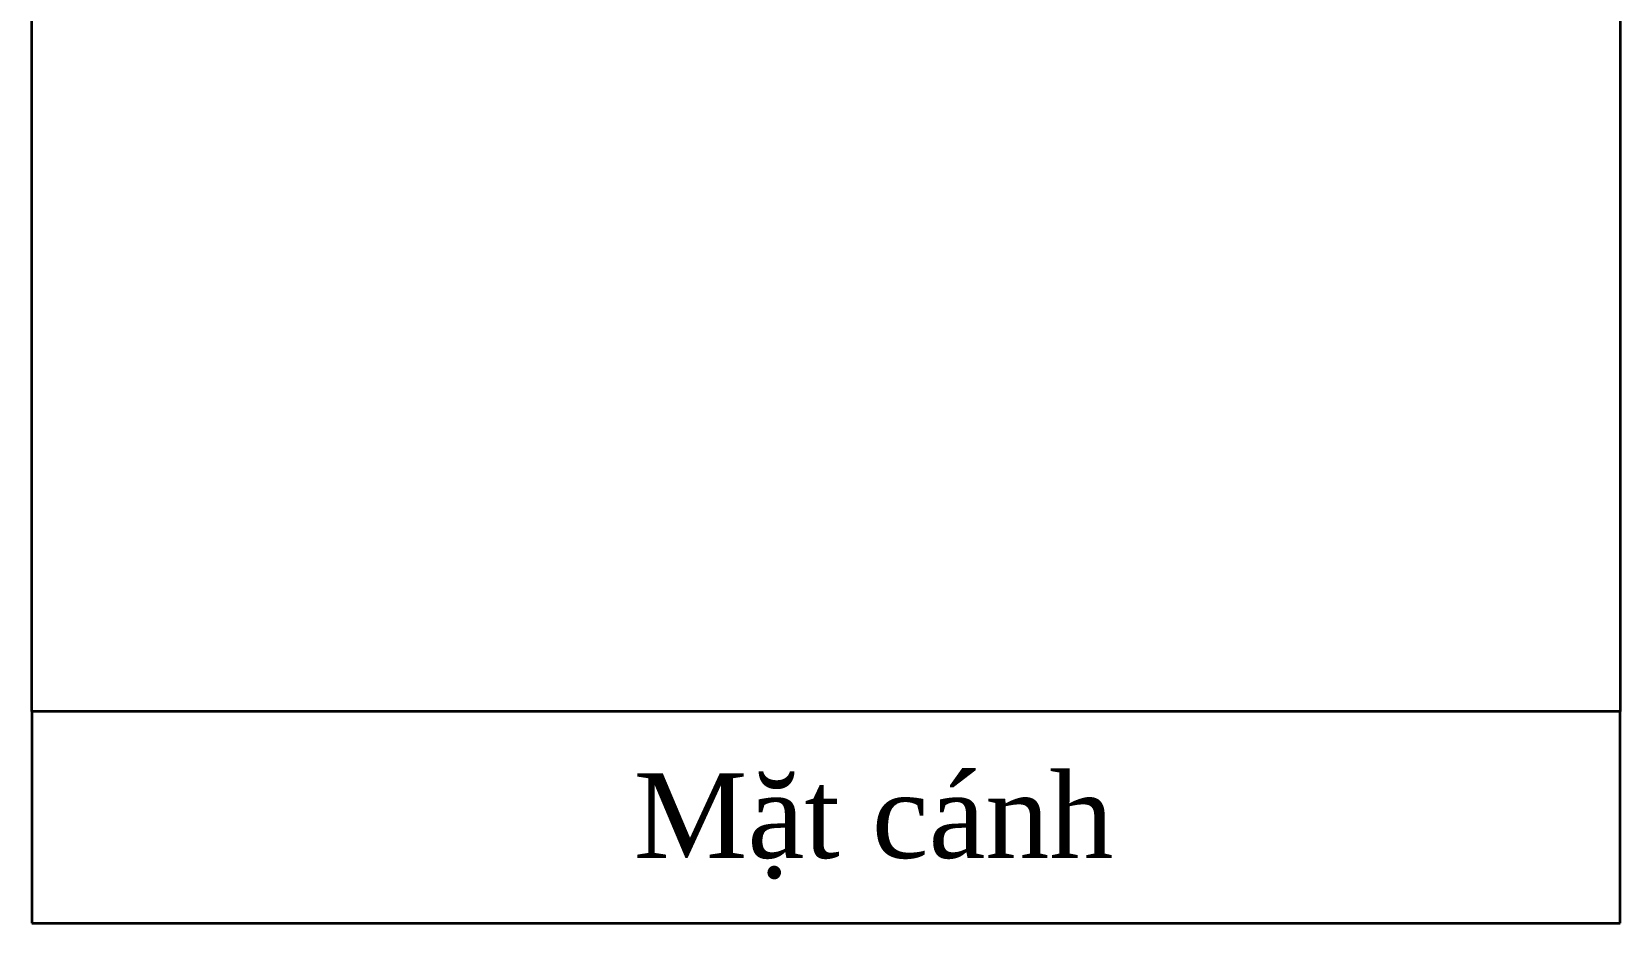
# Model space of a CAD drawing. Header units: millimetres. Extents: x 0 to 19177, y 0 to 12100.
# Drawn here: x 17900 to 18650, y 10035 to 10456 of the extents above; entities that cross this region are included whole.
import ezdxf

# ---------------------------------------------------------------- set-up
doc = ezdxf.new("R2010")
doc.units = ezdxf.units.MM
doc.header["$MEASUREMENT"] = 0
doc.layers.add('NetDam', color=7, linetype='Continuous', lineweight=35)
doc.styles.get("Standard").update_dxf_attribs({"font": 'arial.ttf'})

msp = doc.modelspace()

# ---------------------------------------------------------------- linework, layer by layer
at = {"layer": 'NetDam', "color": 0}
for p, q in [((17900.47, 10135.24), (17900.47, 10035.24)), ((18650.47, 10035.24), (18650.47, 10135.24)), ((17900.47, 10035.24), (18650.47, 10035.24))]:
    msp.add_line(p, q, dxfattribs=at)
msp.add_lwpolyline([(17900.47, 11735.24), (18650.47, 11735.24), (18650.47, 10135.24), (17900.47, 10135.24)], close=True, dxfattribs=at)

# ---------------------------------------------------------------- texts
at = {"insert": (18184.69, 10106.04), "char_height": 40, "attachment_point": 1}
msp.add_mtext_dynamic_manual_height_columns('{\\fTimes New Roman|b0|i0|c0|p18;Mặt cánh}', width=239.0326, gutter_width=1, heights=[0], dxfattribs=at)

doc.saveas('drawing.dxf')
